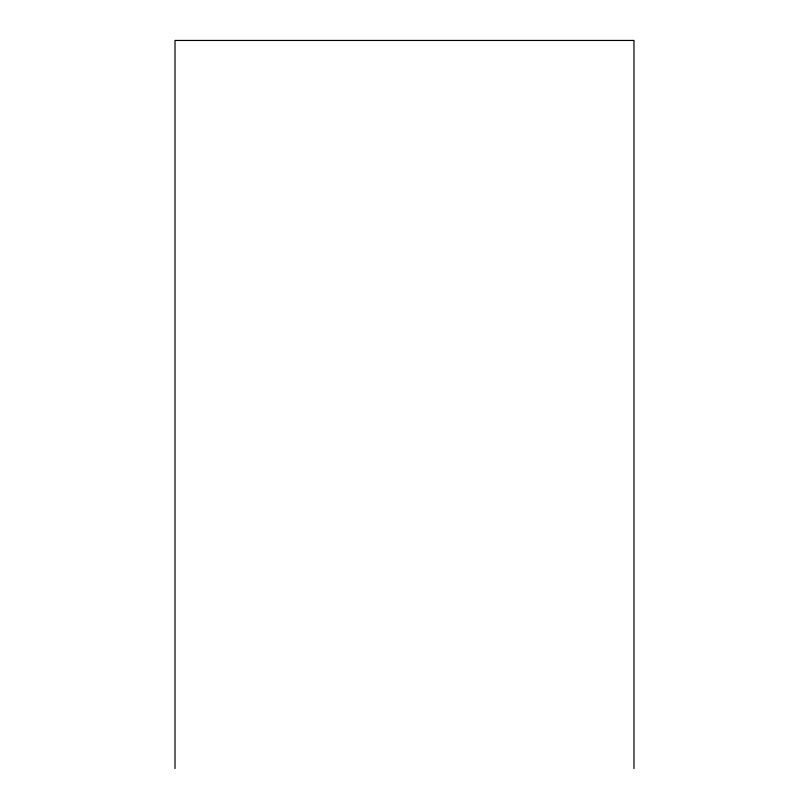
<?xml version="1.0" encoding="UTF-8"?>
<svg xmlns="http://www.w3.org/2000/svg" width="809" height="809" viewBox="0 0 809 809"><rect width="100%" height="100%" fill="white"/><g stroke="black" fill="none" stroke-linecap="round" stroke-linejoin="round"><path stroke-width="1.21" d="M633.983 768.55L633.983 40.45L175.017 40.45L175.017 768.55"/></g></svg>
